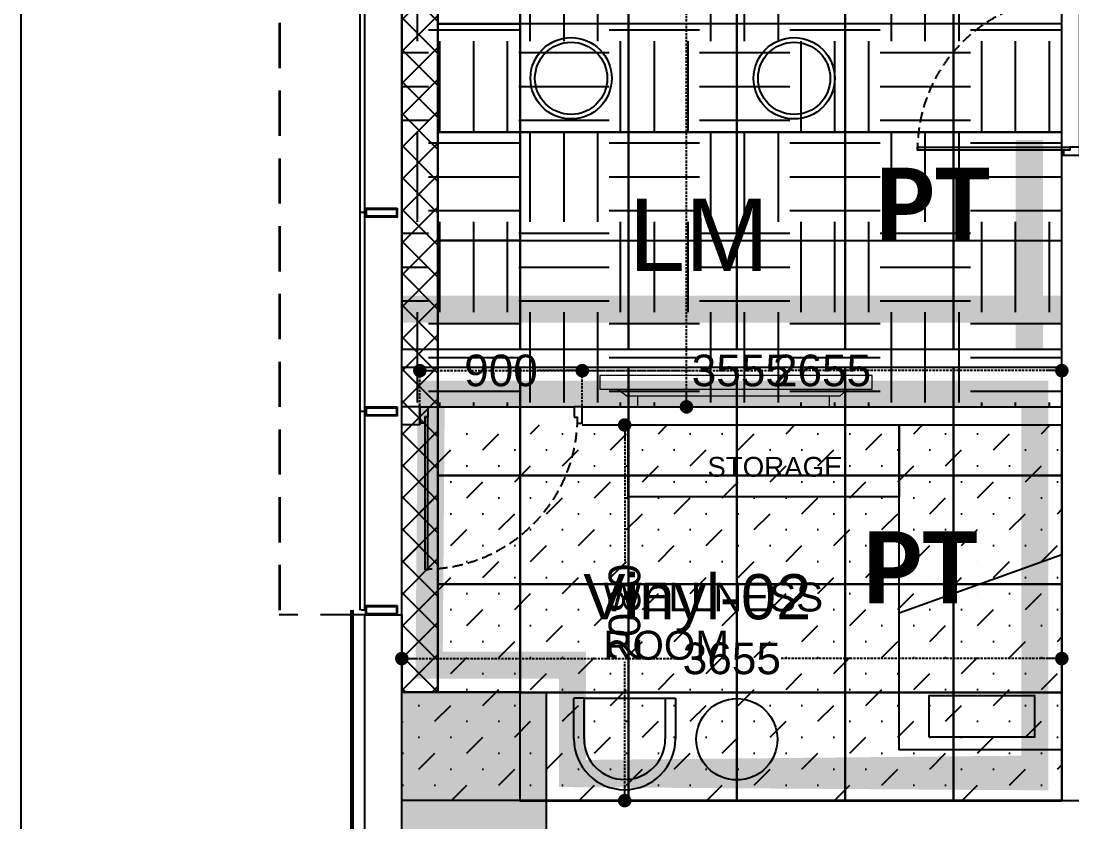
# Model space of a CAD drawing. Header units: millimetres. Extents: x 4688743 to 4806056, y -3017657 to -2960297.
# Drawn here: x 4688743 to 4694563, y -2974383 to -2969950 of the extents above; entities that cross this region are included whole.
import ezdxf

# ---------------------------------------------------------------- set-up
doc = ezdxf.new("R2010")
doc.units = ezdxf.units.MM
doc.header["$MEASUREMENT"] = 0
doc.header["$PDMODE"] = 34
for name, pattern in [('ACAD_ISO07W100', [3, 0, -3]), ('DASHED', [19.049999999999997, 12.7, -6.349999999999998]), ('HIDDEN', [0.375, 0.25, -0.125])]:
    doc.linetypes.add(name, pattern=pattern)
for name, color, linetype in [('a-bldg line above', 7, 'HIDDEN'), ('a-col', 3, 'Continuous'), ('a-hat col', 254, 'Continuous'), ('a-wall', 6, 'Continuous'), ('glazing', 5, 'Continuous'), ('i floor', 252, 'Continuous'), ('I-CHAR', 100, 'Continuous'), ('I-CLNG PELMET', 20, 'Continuous'), ('I-CLNG-GRID', 31, 'Continuous'), ('I-DOOR', 1, 'Continuous'), ('I-FINISHES', 174, 'Continuous'), ('I-FLOOR', 8, 'Continuous'), ('I-FLOOR-TEXT', 2, 'Continuous'), ('I-FURN', 3, 'Continuous'), ('I-PART', 1, 'Continuous'), ('I-PART-I-DIM', 252, 'Continuous'), ('I-TEXT', 2, 'Continuous'), ('lighting', 7, 'Continuous'), ('MATEL CLADDING', 145, 'Continuous'), ('PL carpet', 7, 'Continuous')]:
    doc.layers.add(name, color=color, linetype=linetype)
doc.layers.add('I-Furn-Modl', color=1, linetype='Continuous', lineweight=13)
doc.styles.add('ROMANS', font='arial.ttf', dxfattribs={"height": 175})
doc.linetypes.add('FENCELINE2', pattern='A,6.35,-2.54,[132,ltypeshp.shx,S=2.54,R=0,X=-2.54,Y=0],-2.54,25.4', length=36.83)
doc.dimstyles.new('I-DIM-100', dxfattribs={"dimscale": 100, "dimtxt": 175, "dimasz": 0.75, "dimexe": 0.0625, "dimexo": 0.0625, "dimgap": 0.09, "dimtad": 0, "dimdec": 0, "dimrnd": 5, "dimzin": 0, "dimdsep": 46, "dimtxsty": 'ROMANS', "dimblk": 'DOT', "dimcen": 0.09, "dimclrd": 8, "dimclre": 8, "dimclrt": 2, "dimadec": 0, "dimazin": 0, "dimtfac": 1, "dimtdec": 0, "dimtmove": 2, "dimatfit": 3, "dimfxl": 0, "dimtolj": 1, "dimtzin": 0, "dimarcsym": 0})

# ---------------------------------------------------------------- blocks, each defined once
blk = doc.blocks.new('PROFILE_GLZ_MULI_END')
at = {"color": 4}
blk.add_lwpolyline([(25, -25), (25, 0)], dxfattribs=at)
for points in [[(50, -200), (0, -200), (0, -25), (50, -25)], [(45, -195), (5, -195), (5, -30), (45, -30)]]:
    blk.add_lwpolyline(points, close=True, dxfattribs=at)
blk = doc.blocks.new('A$C23eeb4d5')
at = {"layer": 'I-FURN', "linetype": 'Continuous'}
blk.add_line((1053.595427110791, 2161.37429560069, 0.04211310307031911), (1956.071682874113, 1846.164920801297, 0.04211310307031911), dxfattribs=at)
at = {"layer": 'I-FURN', "linetype": 'Continuous', "elevation": 0.04211310308319891}
for points in [[(1061.688279211521, 1121.650227635633), (1961.661114556715, 1128.642769443337), (1947.676030941308, 2926.724591729231), (1047.703195596114, 2919.732049921528)], [(1211.300963493064, 2849.300431861542), (1798.074301598594, 2853.859499576502), (1799.839004890062, 2626.733932295814), (1213.065666783601, 2622.174864580389)]]:
    blk.add_lwpolyline(points, close=True, dxfattribs=at)
blk = doc.blocks.new('A$C15CD3643')
at = {"color": 4}
for points in [[(956.7299440456147, 147.8245752808279), (953.7568345849468, 187.6982957899445)], [(189.4288697264239, 64.28606579509375), (215.643881021355, 91.35413122815822), (996.5370852583617, 150.8578625774816), (1033.643984438346, 128.6148998975395)], [(255.6339480449062, 92.0658223774358), (252.3255889332469, 131.9131275195236)]]:
    blk.add_lwpolyline(points, dxfattribs=at)
blk.add_lwpolyline([(99.71141847857159, 57.44963401775615), (103.5100838437758, 7.59810535433511), (1100.524892933161, 83.57021143677316), (1096.726227567956, 133.4217401000777)], close=True, dxfattribs=at)
blk = doc.blocks.new('*U73')
at = {"layer": 'I-CLNG-GRID'}
blk.add_lwpolyline([(-300, 300), (300, 300), (300, -300), (-300, -300), (-300, 300)], dxfattribs=at)
blk = doc.blocks.new('*U74')
at = {"layer": 'I-CLNG-GRID', "color": 0, "linetype": 'ByBlock', "lineweight": -2}
for p in [(1.103003304002325e-13, 1801.341096502729), (599.9769321009518, 1801.341096502729), (1199.953864201903, 1801.341096502729), (1799.930796302855, 1801.341096502729), (2399.907728403807, 1801.341096502729), (7.3533553600155e-14, 1200.894064335153), (599.9769321009518, 1200.894064335153), (1199.953864201903, 1200.894064335153), (1799.930796302855, 1200.894064335153), (2399.907728403807, 1200.894064335153), (3.67667768000775e-14, 600.4470321675763), (599.9769321009517, 600.4470321675763), (1199.953864201903, 600.4470321675763), (1799.930796302855, 600.4470321675763), (2399.907728403807, 600.4470321675763), (0, 0), (599.9769321009517, 0), (1199.953864201903, 0), (1799.930796302855, 0), (2399.907728403807, 0)]:
    blk.add_blockref('*U73', p, dxfattribs=at)
blk = doc.blocks.new('*U75')
at = {"layer": 'I-CLNG-GRID'}
blk.add_lwpolyline([(-300, 300), (300, 300), (300, -300), (-300, -300), (-300, 300)], dxfattribs=at)
blk = doc.blocks.new('*U76')
at = {"layer": 'I-CLNG-GRID', "color": 0, "linetype": 'ByBlock', "lineweight": -2}
for p in [(2.9413421440062e-13, 4803.57625734061), (599.976932100952, 4803.57625734061), (1199.953864201904, 4803.57625734061), (1799.930796302855, 4803.57625734061), (2399.907728403807, 4803.57625734061), (2.573674376005425e-13, 4203.129225173034), (599.9769321009519, 4203.129225173034), (1199.953864201904, 4203.129225173034), (1799.930796302855, 4203.129225173034), (2399.907728403807, 4203.129225173034), (2.20600660800465e-13, 3602.682193005458), (599.9769321009519, 3602.682193005458), (1199.953864201904, 3602.682193005458), (1799.930796302855, 3602.682193005458), (2399.907728403807, 3602.682193005458), (1.838338840003875e-13, 3002.235160837881), (599.9769321009519, 3002.235160837881), (1199.953864201904, 3002.235160837881), (1799.930796302855, 3002.235160837881), (2399.907728403807, 3002.235160837881), (1.4706710720031e-13, 2401.788128670305), (599.9769321009518, 2401.788128670305), (1199.953864201904, 2401.788128670305), (1799.930796302855, 2401.788128670305), (2399.907728403807, 2401.788128670305), (1.103003304002325e-13, 1801.341096502729), (599.9769321009518, 1801.341096502729), (1199.953864201903, 1801.341096502729), (1799.930796302855, 1801.341096502729), (2399.907728403807, 1801.341096502729), (7.3533553600155e-14, 1200.894064335153), (599.9769321009518, 1200.894064335153), (1199.953864201903, 1200.894064335153), (1799.930796302855, 1200.894064335153), (2399.907728403807, 1200.894064335153), (3.67667768000775e-14, 600.4470321675763), (599.9769321009517, 600.4470321675763), (1199.953864201903, 600.4470321675763), (1799.930796302855, 600.4470321675763), (2399.907728403807, 600.4470321675763), (0, 0), (599.9769321009517, 0), (1199.953864201903, 0), (1799.930796302855, 0), (2399.907728403807, 0)]:
    blk.add_blockref('*U75', p, dxfattribs=at)
blk = doc.blocks.new('DOOR 1000')
at = {"layer": 'I-DOOR', "lineweight": -2, "ltscale": 5, "extrusion": (-2.9028e-12, -8.96831017167883e-44, -1)}
blk.add_line((9.313225746154785e-10, 49.99999999999272), (1.30385160446167e-08, 949.9999999999927), dxfattribs=at)
at = {"layer": 'I-DOOR', "linetype": 'ByBlock', "lineweight": -2, "extrusion": (-2.9028e-12, -8.96831017167883e-44, -1)}
for points in [[(-62.50000001303852, 949.9999999999927), (-62.50000001327135, 968.9673756705524), (-100.0000000132713, 968.9673756696211), (-100.0000000130385, 999.9999999990614), (-1.396983861923218e-08, 999.9999999999927), (-1.30385160446167e-08, 949.9999999999927)], [(-62.5, 49.99999999999272), (-62.5, 31.03262432943302), (-100, 31.03262432943302), (-100, -9.38598532229662e-10), (-3.073459049112229e-34, -7.275957614183426e-12), (-9.313225746154785e-10, 49.99999999999272)]]:
    blk.add_lwpolyline(points, close=True, dxfattribs=at)
at = {"layer": 'I-DOOR', "lineweight": -2, "ltscale": 5, "extrusion": (-2.9028e-12, -8.96831017167883e-44, -1)}
blk.add_lwpolyline([(-62.06524865888059, 31.03262432943302), (-999.9999999962747, 31.0326243163945), (-999.9999999962747, 49.99999998695421), (-62.06524865981191, 49.99999999999272)], close=True, dxfattribs=at)
at = {"layer": 'I-DOOR', "linetype": 'DASHED', "lineweight": -2, "ltscale": 5, "extrusion": (-2.9028e-12, -8.96831017167883e-44, -1)}
blk.add_arc((-62.06524865888059, 31.03262432943302), 937.9347513409367, 90, 180, dxfattribs=at)
blk = doc.blocks.new('_Dot')
at = {"color": 0, "linetype": 'Continuous', "lineweight": -2}
blk.add_line((-0.5, 0), (-1, 0), dxfattribs=at)
at = {"color": 0, "linetype": 'Continuous', "const_width": 0.5}
blk.add_lwpolyline([(-0.25, 0, 1), (0.25, 0, 1)], format="xyb", close=True, dxfattribs=at)
blk = doc.blocks.new('*D123')
at = {"layer": 'Defpoints', "color": 0}
for p in [(4691851.06281526, -2971885.199666095), (4691851.06281526, -2972085.769107472), (4694506.842617271, -2972085.769107468)]:
    blk.add_point(p, dxfattribs=at)
at = {"layer": 'I-PART-I-DIM', "color": 8, "linetype": 'DASHED', "lineweight": -2}
for p, q in [((4691851.06281526, -2972079.519107472), (4691851.06281526, -2971878.949666095)), ((4691926.06281526, -2971885.199666095), (4692906.49773673, -2971885.199666095)), ((4694431.842617271, -2971885.199666095), (4693451.407695802, -2971885.199666095)), ((4694506.842617271, -2972079.519107468), (4694506.842617271, -2971878.949666095))]:
    blk.add_line(p, q, dxfattribs=at)
at = {"layer": 'I-PART-I-DIM', "color": 8, "lineweight": -2, "xscale": 75, "yscale": 75, "zscale": 75, "rotation": 180}
blk.add_blockref('_Dot', (4691851.06281526, -2971885.199666095), dxfattribs=at)
at = {"layer": 'I-PART-I-DIM', "color": 8, "lineweight": -2, "xscale": 75, "yscale": 75, "zscale": 75}
blk.add_blockref('_Dot', (4694506.842617271, -2971885.199666095), dxfattribs=at)
at = {"layer": 'I-PART-I-DIM', "color": 2, "insert": (4693178.952716266, -2971885.199666095), "char_height": 175, "attachment_point": 5, "style": 'ROMANS'}
blk.add_mtext('\\A1;2655', dxfattribs=at)
blk = doc.blocks.new('*D124')
at = {"layer": 'Defpoints', "color": 0}
for p in [(4690951.736669167, -2971885.199666092), (4690951.736669167, -2972085.769107469), (4691851.06281526, -2972085.769107472)]:
    blk.add_point(p, dxfattribs=at)
at = {"layer": 'I-PART-I-DIM', "color": 8, "linetype": 'DASHED', "lineweight": -2}
for p, q in [((4690951.736669167, -2972079.519107469), (4690951.736669167, -2971878.949666092)), ((4691026.736669167, -2971885.199666092), (4691199.374503469, -2971885.199666092)), ((4691776.06281526, -2971885.199666092), (4691603.424980959, -2971885.199666092)), ((4691851.06281526, -2972079.519107472), (4691851.06281526, -2971878.949666092))]:
    blk.add_line(p, q, dxfattribs=at)
at = {"layer": 'I-PART-I-DIM', "color": 8, "lineweight": -2, "xscale": 75, "yscale": 75, "zscale": 75, "rotation": 180}
blk.add_blockref('_Dot', (4690951.736669167, -2971885.199666092), dxfattribs=at)
at = {"layer": 'I-PART-I-DIM', "color": 8, "lineweight": -2, "xscale": 75, "yscale": 75, "zscale": 75}
blk.add_blockref('_Dot', (4691851.06281526, -2971885.199666092), dxfattribs=at)
at = {"layer": 'I-PART-I-DIM', "color": 2, "insert": (4691401.399742214, -2971885.199666092), "char_height": 175, "attachment_point": 5, "style": 'ROMANS'}
blk.add_mtext('\\A1;900', dxfattribs=at)
blk = doc.blocks.new('*D125')
at = {"layer": 'Defpoints', "color": 0}
for p in [(4694506.842617271, -2971885.199666088), (4690951.736669167, -2972085.769107469), (4694506.842617271, -2972085.769107468)]:
    blk.add_point(p, dxfattribs=at)
at = {"layer": 'I-PART-I-DIM', "color": 8, "linetype": 'DASHED', "lineweight": -2}
for p, q in [((4690951.736669167, -2972079.519107469), (4690951.736669167, -2971878.949666088)), ((4691026.736669167, -2971885.199666088), (4692458.386505429, -2971885.199666088)), ((4694431.842617271, -2971885.199666088), (4693000.192781009, -2971885.199666088)), ((4694506.842617271, -2972079.519107468), (4694506.842617271, -2971878.949666088))]:
    blk.add_line(p, q, dxfattribs=at)
at = {"layer": 'I-PART-I-DIM', "color": 8, "lineweight": -2, "xscale": 75, "yscale": 75, "zscale": 75, "rotation": 180}
blk.add_blockref('_Dot', (4690951.736669167, -2971885.199666088), dxfattribs=at)
at = {"layer": 'I-PART-I-DIM', "color": 8, "lineweight": -2, "xscale": 75, "yscale": 75, "zscale": 75}
blk.add_blockref('_Dot', (4694506.842617271, -2971885.199666088), dxfattribs=at)
at = {"layer": 'I-PART-I-DIM', "color": 2, "insert": (4692729.289643219, -2971885.199666088), "char_height": 175, "attachment_point": 5, "style": 'ROMANS'}
blk.add_mtext('\\A1;3555', dxfattribs=at)
blk = doc.blocks.new('*D126')
at = {"layer": 'Defpoints', "color": 0}
for p in [(4692428.186090435, -2965766.126119446), (4692471.630678254, -2965766.126119446), (4692471.630678254, -2972085.769107472)]:
    blk.add_point(p, dxfattribs=at)
at = {"layer": 'I-PART-I-DIM', "color": 8, "linetype": 'DASHED', "lineweight": -2}
for p, q in [((4692465.380678254, -2965766.126119446), (4692421.936090435, -2965766.126119446)), ((4692428.186090435, -2965841.126119446), (4692428.186090435, -2968655.462279217)), ((4692428.186090435, -2972010.769107472), (4692428.186090435, -2969196.432947702)), ((4692465.380678254, -2972085.769107472), (4692421.936090435, -2972085.769107472))]:
    blk.add_line(p, q, dxfattribs=at)
at = {"layer": 'I-PART-I-DIM', "color": 8, "lineweight": -2, "xscale": 75, "yscale": 75, "zscale": 75}
for p, rotation in [((4692428.186090435, -2965766.126119446), 90), ((4692428.186090435, -2972085.769107472), 270)]:
    blk.add_blockref('_Dot', p, dxfattribs=dict(at, rotation=rotation))
at = {"layer": 'I-PART-I-DIM', "color": 2, "insert": (4692428.186090433, -2968925.94761346), "char_height": 175, "attachment_point": 5, "rotation": 90, "style": 'ROMANS'}
blk.add_mtext('\\A1;6320', dxfattribs=at)
blk = doc.blocks.new('*D128')
at = {"layer": 'Defpoints', "color": 0}
for p in [(4690851.842617285, -2973450.205787692), (4694506.842617271, -2973450.205787692), (4694506.842617271, -2973478.772475087)]:
    blk.add_point(p, dxfattribs=at)
at = {"layer": 'I-PART-I-DIM', "color": 8, "linetype": 'DASHED', "lineweight": -2}
for p, q in [((4690851.842617285, -2973456.455787692), (4690851.842617285, -2973485.022475087)), ((4690926.842617285, -2973478.772475087), (4692408.439479489, -2973478.772475087)), ((4694431.842617271, -2973478.772475087), (4692950.245755069, -2973478.772475087)), ((4694506.842617271, -2973456.455787692), (4694506.842617271, -2973485.022475087))]:
    blk.add_line(p, q, dxfattribs=at)
at = {"layer": 'I-PART-I-DIM', "color": 8, "lineweight": -2, "xscale": 75, "yscale": 75, "zscale": 75, "rotation": 180}
blk.add_blockref('_Dot', (4690851.842617285, -2973478.772475087), dxfattribs=at)
at = {"layer": 'I-PART-I-DIM', "color": 8, "lineweight": -2, "xscale": 75, "yscale": 75, "zscale": 75}
blk.add_blockref('_Dot', (4694506.842617271, -2973478.772475087), dxfattribs=at)
at = {"layer": 'I-PART-I-DIM', "color": 2, "insert": (4692679.342617279, -2973478.772475087), "char_height": 175, "attachment_point": 5, "style": 'ROMANS'}
blk.add_mtext('\\A1;3655', dxfattribs=at)
blk = doc.blocks.new('*D129')
at = {"layer": 'Defpoints', "color": 0}
for p in [(4692062.26543464, -2972185.769107469), (4692062.265434666, -2974264.642467908), (4692085.946930396, -2974264.642467908)]:
    blk.add_point(p, dxfattribs=at)
at = {"layer": 'I-PART-I-DIM', "color": 8, "linetype": 'DASHED', "lineweight": -2}
for p, q in [((4692068.51543464, -2972185.769107469), (4692092.196930396, -2972185.769107469)), ((4692085.946930396, -2972260.769107469), (4692085.946930396, -2972953.705787689)), ((4692085.946930396, -2974189.642467908), (4692085.946930396, -2973496.705787689)), ((4692068.515434666, -2974264.642467908), (4692092.196930396, -2974264.642467908))]:
    blk.add_line(p, q, dxfattribs=at)
at = {"layer": 'I-PART-I-DIM', "color": 8, "lineweight": -2, "xscale": 75, "yscale": 75, "zscale": 75}
for p, rotation in [((4692085.946930396, -2972185.769107469), 90), ((4692085.946930396, -2974264.642467908), 270)]:
    blk.add_blockref('_Dot', p, dxfattribs=dict(at, rotation=rotation))
at = {"layer": 'I-PART-I-DIM', "color": 2, "insert": (4692085.946930395, -2973225.20578769), "char_height": 175, "attachment_point": 5, "rotation": 90, "style": 'ROMANS'}
blk.add_mtext('\\A1;2080', dxfattribs=at)

msp = doc.modelspace()

# ---------------------------------------------------------------- hatches: boundary and pattern name
at = {"layer": 'a-hat col'}
h = msp.add_hatch(color=256, dxfattribs=at)
h.paths.add_polyline_path([(4690851.842617285, -2965765.285455937), (4691651.842617285, -2965765.285455937), (4691651.842617285, -2966565.285455937), (4690851.842617285, -2966565.285455937)])
h.paths.add_polyline_path([(4701751.842617297, -2965765.285455937), (4702551.842617297, -2965765.285455937), (4702551.842617297, -2966565.285455937), (4701751.842617297, -2966565.285455937)])
h.paths.add_polyline_path([(4690851.842617285, -2973664.642467915), (4691651.842617285, -2973664.642467915), (4691651.842617285, -2974464.642467912), (4690851.842617285, -2974464.642467912)])
h.paths.add_polyline_path([(4701751.842617297, -2973664.642467915), (4702551.842617297, -2973664.642467915), (4702551.842617297, -2974464.642467913), (4701751.842617297, -2974464.642467913)])
h.paths.add_polyline_path([(4701201.842154947, -2977114.641960077), (4701201.842154947, -2977414.64196008), (4702551.842154949, -2977414.642140995), (4702551.842154949, -2977114.642140997)])
at = {"layer": 'I-CLNG PELMET'}
h = msp.add_hatch(dxfattribs=at)
h.set_pattern_fill('ANSI37', color=256, scale=1000)
h.set_pattern_definition([(45, (0, 0), (-88.38834764831844, 88.38834764831844), []), (135, (0, 0), (-88.38834764831844, -88.38834764831843), [])])
h.paths.add_polyline_path([(4690851.842617285, -2973664.642467915), (4690851.842617285, -2966565.285455951), (4691051.842617285, -2966565.285455924), (4691051.842617285, -2973664.642467888)])
at = {"layer": 'I-FLOOR'}
h = msp.add_hatch(dxfattribs=at)
h.set_pattern_fill('EARTH', color=256, scale=2000)
h.set_pattern_definition([(0, (0, 0), (500, 500), [500, -500]), (0, (0, 187.5), (500, 500), [500, -500]), (0, (0, 375), (500, 500), [500, -500]), (90, (62.5, 437.5), (-499.9999999999999, 500), [500, -500]), (90, (250, 437.5), (-499.9999999999999, 500), [500, -500]), (90, (437.5, 437.5), (-499.9999999999999, 500), [500, -500])])
h.paths.add_polyline_path([(4690851.842617285, -2972085.769107471), (4694506.842617271, -2972085.769107471), (4694506.842617271, -2969325.897362746), (4690851.842617285, -2969325.897362746)])
h.paths.add_polyline_path([(4702401.842617297, -2969440.814109272), (4694606.842617306, -2969440.814109272), (4694606.842617306, -2965766.126119446), (4702401.842617297, -2965766.126119446)])
at = {"layer": 'I-FLOOR', "linetype": 'Continuous', "ltscale": 0.25}
h = msp.add_hatch(dxfattribs=at)
h.set_pattern_fill('MUDST', color=56, scale=500, angle=45, double=1)
h.set_pattern_definition([(45, (0, 0), (88.38834764831844, 265.1650429449553), [125, -125, 0, -125, 0, -125])])
h.paths.add_polyline_path([(4694506.842617271, -2974264.642467878), (4690851.842617285, -2974264.642467878), (4690851.842617285, -2972185.769107469), (4694506.842617271, -2972185.769107469)])

# ---------------------------------------------------------------- linework, layer by layer
at = {"color": 5}
for p, q in [((4690621.842617285, -2973210.769107469), (4690621.842617285, -2965535.769107469)), ((4690646.842617285, -2973210.769107469), (4690646.842617285, -2965560.057221735))]:
    msp.add_line(p, q, dxfattribs=at)
at = {"layer": 'a-bldg line above', "ltscale": 1000}
msp.add_line((4690651.842617271, -2973235.76910747), (4690171.842617285, -2973235.76910747), dxfattribs=at)
for points in [[(4729121.122823259, -2965084.295948039), (4690171.842617285, -2965085.717532746), (4690171.842617285, -2973235.76910747)], [(4729126.122823244, -2965084.295948039), (4690176.842617271, -2965085.717532746), (4690176.842617271, -2973235.76910747)]]:
    msp.add_lwpolyline(points, dxfattribs=at)
at = {"layer": 'a-col'}
msp.add_lwpolyline([(4690851.842617285, -2973664.642467915), (4691651.842617285, -2973664.642467915), (4691651.842617285, -2974464.642467912), (4690851.842617285, -2974464.642467912)], close=True, dxfattribs=at)
at = {"layer": 'a-wall'}
for p, q in [((4690646.842617286, -2974165.642467912), (4690646.842617285, -2973235.76910747)), ((4690646.842617285, -2973235.76910747), (4690851.842617285, -2973235.76910747)), ((4690851.842617285, -2973235.76910747), (4690851.842617285, -2973664.642467915)), ((4690646.842617286, -2977115.382945653, 3.22954334275e-05), (4690646.842617286, -2974164.642410087)), ((4691646.84261729, -2974264.642467912), (4701746.842617312, -2974264.642467792))]:
    msp.add_line(p, q, dxfattribs=at)
at = {"layer": 'glazing', "color": 4}
for points in [[(4690651.842617271, -2971010.769107469), (4690626.842617271, -2971010.769107469)], [(4690651.842617271, -2972110.769107469), (4690626.842617271, -2972110.769107469)], [(4690651.842617271, -2973210.769107469), (4690626.842617271, -2973210.769107469)]]:
    msp.add_lwpolyline(points, dxfattribs=at)
for points in [[(4690826.84261727, -2970985.769107469), (4690826.84261727, -2971035.769107469), (4690651.842617271, -2971035.769107469), (4690651.842617271, -2970985.769107469)], [(4690821.84261727, -2970990.769107469), (4690821.84261727, -2971030.769107469), (4690656.84261727, -2971030.769107469), (4690656.84261727, -2970990.769107469)], [(4690826.84261727, -2972085.769107469), (4690826.84261727, -2972135.769107469), (4690651.842617271, -2972135.769107469), (4690651.842617271, -2972085.769107469)], [(4690821.84261727, -2972090.769107469), (4690821.84261727, -2972130.769107469), (4690656.84261727, -2972130.769107469), (4690656.84261727, -2972090.769107469)], [(4690826.84261727, -2973185.769107469), (4690826.84261727, -2973235.76910747), (4690651.842617271, -2973235.76910747), (4690651.842617271, -2973185.769107469)], [(4690821.84261727, -2973190.76910747), (4690821.84261727, -2973230.769107469), (4690656.84261727, -2973230.769107469), (4690656.84261727, -2973190.76910747)]]:
    msp.add_lwpolyline(points, close=True, dxfattribs=at)
at = {"layer": 'i floor'}
for points in [[(4690851.842617285, -2971765.897362745), (4694506.842617271, -2971765.897362745), (4694506.842617271, -2969325.897362746), (4690851.842617285, -2969325.897362746)], [(4694506.842617271, -2974264.642467878), (4690851.842617285, -2974264.642467878), (4690851.842617285, -2971865.897362747), (4694506.842617271, -2971865.897362747)]]:
    msp.add_lwpolyline(points, close=True, dxfattribs=at)
msp.add_lwpolyline([(4693474.758178189, -2971765.897362745), (4694242.993397217, -2971767.700408807)], dxfattribs=at)
at = {"layer": 'I-CHAR'}
for p, q in [((4691860.91012072, -2973697.929499028), (4691804.66012072, -2973697.929499029)), ((4692310.91012072, -2973697.929499028), (4692367.16012072, -2973697.929499028))]:
    msp.add_line(p, q, dxfattribs=at)
at = {"layer": 'I-CHAR', "elevation": -7.57777031012759e-10}
for points in [[(4691804.66012072, -2973922.929499028), (4691804.66012072, -2973697.929499029)], [(4691860.91012072, -2973922.929499028), (4691860.91012072, -2973697.929499028), (4692310.91012072, -2973697.929499028), (4692310.91012072, -2973922.929499029)], [(4692367.16012072, -2973697.929499028), (4692367.16012072, -2973922.929499029)]]:
    msp.add_lwpolyline(points, dxfattribs=at)
at = {"layer": 'I-CHAR'}
for radius in [281.2500000000186, 225.0000000000149]:
    msp.add_arc((4692085.91012072, -2973922.929499028), radius, 180, 0, dxfattribs=at)
at = {"layer": 'I-CLNG PELMET'}
msp.add_lwpolyline([(4690851.842617285, -2973664.642467915), (4690851.842617285, -2966565.285455951), (4691051.842617285, -2966565.285455924), (4691051.842617285, -2973664.642467888)], close=True, dxfattribs=at)
at = {"layer": 'I-CLNG-GRID'}
for points in [[(4690851.842617285, -2973664.642467915), (4690851.842617285, -2966565.285455937)], [(4691051.842617285, -2973664.642467915), (4691051.842617285, -2966565.285455937)]]:
    msp.add_lwpolyline(points, dxfattribs=at)
for points in [[(4691051.842617285, -2969965.003298411), (4691506.934888868, -2969965.003298411), (4691506.934888868, -2969364.109234076), (4691051.842617285, -2969364.109234076)], [(4691051.842617285, -2970565.450330578), (4691506.934888868, -2970565.450330578), (4691506.934888868, -2969965.003298411), (4691051.842617285, -2969965.003298411)], [(4691051.842617285, -2971165.450330578), (4691506.934888868, -2971165.450330578), (4691506.934888868, -2970565.450330578), (4691051.842617285, -2970565.450330578)], [(4691051.842617285, -2971765.897362745), (4691506.934888868, -2971765.897362745), (4691506.934888868, -2971165.450330578), (4691051.842617285, -2971165.450330578)], [(4691051.842617285, -2971865.897362747), (4691506.934888868, -2971865.897362747), (4691506.934888868, -2972465.897362746), (4691051.842617285, -2972465.897362746)], [(4691051.842617285, -2972465.897362746), (4691506.934888868, -2972465.897362746), (4691506.934888868, -2973066.344394913), (4691051.842617285, -2973066.344394913)], [(4691051.842617285, -2973066.344394913), (4691506.934888868, -2973066.344394913), (4691506.934888868, -2973664.642467915), (4691051.842617285, -2973664.642467915)]]:
    msp.add_lwpolyline(points, close=True, dxfattribs=at)
at = {"layer": 'I-FINISHES', "color": 80, "linetype": 'FENCELINE2', "ltscale": 50, "const_width": 150}
msp.add_lwpolyline([(4694327.029737053, -2971766.569273714), (4694327.029737053, -2970608.639775745)], dxfattribs=at)
at = {"layer": 'I-FINISHES', "color": 246, "linetype": 'ACAD_ISO07W100', "ltscale": 0.0009, "const_width": 150}
msp.add_lwpolyline([(4694506.842617271, -2971545.524617522), (4690851.842617285, -2971545.524617522)], dxfattribs=at)
at = {"layer": 'I-FINISHES', "color": 80, "linetype": 'FENCELINE2', "ltscale": 50, "const_width": 150}
msp.add_lwpolyline([(4691014.670729841, -2972015.897362747), (4694356.842617273, -2972015.897362747), (4694356.842617298, -2974114.64246788), (4691796.84261729, -2974114.64246791), (4691796.84261729, -2973514.642467915), (4691003.013821154, -2973514.642467915)], close=True, dxfattribs=at)
at = {"layer": 'I-FINISHES', "color": 230, "linetype": 'DASHED', "ltscale": 250, "const_width": 150}
msp.add_lwpolyline([(4694606.842617271, -2974065.931412409), (4700994.526255517, -2974065.93141241)], dxfattribs=at)
at = {"layer": 'I-FURN'}
msp.add_lwpolyline([(4692106.06281526, -2972185.76910747), (4693606.842617272, -2972185.76910747), (4693606.842617272, -2972584.363697711), (4692106.06281526, -2972584.363697711)], close=True, dxfattribs=at)
msp.add_circle((4692707.129451831, -2973925.437172554), 225.0000000000149, dxfattribs=at)
at = {"layer": 'I-PART'}
for p, q in [((4694506.842617271, -2970692.916874794), (4694606.842617271, -2970692.916874794)), ((4690951.736669167, -2972085.769107469), (4690851.842617285, -2972085.769107469)), ((4690951.736669167, -2972085.769107469), (4690951.736669167, -2972185.769107469)), ((4691851.06281526, -2972085.769107472), (4694506.842617271, -2972085.769107468)), ((4693265.250166285, -2972085.769107466), (4693265.250166285, -2972085.769107467)), ((4690951.736669167, -2972185.769107468), (4690851.842617285, -2972185.769107469)), ((4691851.06281526, -2972185.769107468), (4694506.842617271, -2972185.76910747))]:
    msp.add_line(p, q, dxfattribs=at)
at = {"layer": 'I-PART', "color": 1}
for p, q in [((4694506.842617271, -2972085.769107468), (4694506.842617271, -2970692.916874795)), ((4694506.842617271, -2974264.642467882), (4694506.842617271, -2972185.769107467))]:
    msp.add_line(p, q, dxfattribs=at)
at = {"layer": 'I-PART'}
msp.add_lwpolyline([(4754188.703708168, -2987364.099905857), (4688743, -2987364.099905857), (4688743, -2964091.355518127), (4754188.703708168, -2964091.355518127)], close=True, dxfattribs=at)
at = {"layer": 'lighting'}
for centre, radius in [((4691789.326687142, -2970267.352658696), 225), ((4693024.496954795, -2970267.352658696), 225), ((4691789.326687142, -2970267.352658696), 200), ((4693024.496954795, -2970267.352658696), 200)]:
    msp.add_circle(centre, radius, dxfattribs=at)
at = {"layer": 'MATEL CLADDING', "elevation": 3.22954334561e-05}
for points in [[(4693271.838798732, -2978566.989328215), (4693271.838798732, -2978439.707393118), (4690571.84261729, -2978442.054551036), (4690571.84261729, -2973210.805468636)], [(4693281.83879873, -2978556.989328215), (4693281.83879873, -2978429.698696149), (4690581.84261729, -2978432.045854068), (4690581.84261729, -2973210.805468636)]]:
    msp.add_lwpolyline(points, dxfattribs=at)
at = {"layer": 'PL carpet', "color": 1}
msp.add_line((4690851.842617285, -2973664.642467915), (4690851.842617285, -2965765.285455937), dxfattribs=at)

# ---------------------------------------------------------------- block references
at = {"layer": 'glazing', "rotation": 90}
for p in [(4690626.842617271, -2971035.769107469), (4690626.842617271, -2972135.769107469), (4690626.842617271, -2973235.76910747)]:
    msp.add_blockref('PROFILE_GLZ_MULI_END', p, dxfattribs=at)
at = {"layer": 'I-CLNG-GRID', "xscale": -1}
msp.add_blockref('*U76', (4694206.842617271, -2971465.897362746), dxfattribs=at)
at = {"layer": 'I-CLNG-GRID', "rotation": 180}
msp.add_blockref('*U74', (4694206.842617271, -2972165.897362746), dxfattribs=at)
at = {"layer": 'I-DOOR', "yscale": 0.899326146093291, "zscale": 0.899326146093291}
for p, xscale, rotation in [((4694606.842617271, -2970692.916874794, 1.375724909186276e-05), -0.899326146093291, 359.9999999994648), ((4690951.736669167, -2972085.769107469, -8.709509788280336e-06), 0.899326146093291, 270.0000000005352)]:
    msp.add_blockref('DOOR 1000', p, dxfattribs=dict(at, xscale=xscale, rotation=rotation))
at = {"layer": 'I-Furn-Modl', "xscale": 1.508029359075208, "yscale": 1.508029359075208, "zscale": 1.508029359075208, "rotation": 175.6425066032288}
msp.add_blockref('A$C15CD3643', (4693612.91430111, -2971912.813303894), dxfattribs=at)
at = {"layer": 'I-PART', "xscale": -1, "rotation": 180.4456249393488}
msp.add_blockref('A$C23eeb4d5', (4692536.462765432, -2971072.471654733, -0.04211310308319891), dxfattribs=at)

# ---------------------------------------------------------------- texts
at = {"layer": 'I-FINISHES', "color": 80, "linetype": 'FENCELINE2', "ltscale": 50, "char_height": 400, "width": 713.7075253428774, "attachment_point": 2, "style": 'ROMANS'}
for insert in [(4693792.657903224, -2970762.072988548, 0.008493810923585879), (4693723.338497645, -2972773.632358559, 0.008493810923585879)]:
    msp.add_mtext('{\\fCorbel|b1|i0|c0|p34;PT}', dxfattribs=dict(at, insert=insert))
at = {"layer": 'I-FINISHES', "color": 246, "linetype": 'ACAD_ISO07W100', "ltscale": 0.0009, "insert": (4692108.989613662, -2970932.978134219), "char_height": 400, "width": 628.9386084583904, "attachment_point": 1, "style": 'ROMANS'}
msp.add_mtext('LM', dxfattribs=at)
at = {"layer": 'I-FLOOR-TEXT', "linetype": 'Continuous', "insert": (4691857.03549258, -2973011.324685768), "char_height": 250, "width": 2443.158742219694, "attachment_point": 1, "style": 'ROMANS'}
msp.add_mtext('Vinyl-02', dxfattribs=at)
at = {"layer": 'I-TEXT', "style": 'ROMANS'}
for s, insert, char_height, width, attachment_point in [('{\\W6.6735;  }STORAGE ', (4691976.100044707, -2972362.72228974), 109.6335882198186, 1869.671221667873, 1), ('WELLNESS \\PROOM  ', (4691967.809271042, -2973486.910825563), 160, 2628.610823783861, 7)]:
    msp.add_mtext(s, dxfattribs=dict(at, insert=insert, char_height=char_height, width=width, attachment_point=attachment_point))

# ---------------------------------------------------------------- dimensions: what is measured, and where the dimension line sits
at = {"layer": 'I-PART-I-DIM'}
for base, p1, p2, picture, middle in [((4692428.186090435, -2965766.126119446), (4692471.630678252, -2972085.769107471), (4692471.630678252, -2965766.126119446), '*D126', (4692428.186090433, -2968925.94761346)), ((4692085.946930396, -2974264.642467908), (4692062.265434639, -2972185.769107468), (4692062.265434664, -2974264.642467907), '*D129', (4692085.946930395, -2973225.20578769))]:
    dim = msp.add_linear_dim(base=base, p1=p1, p2=p2, angle=90, dimstyle='I-DIM-100', dxfattribs=at)
    dim.commit()
    dim.dimension.update_dxf_attribs({"geometry": picture, "text_midpoint": middle})
for base, p1, p2, picture, middle in [((4690951.736669167, -2971885.199666092), (4691851.06281526, -2972085.769107472), (4690951.736669167, -2972085.769107469), '*D124', (4691401.399742214, -2971885.199666092)), ((4694506.842617271, -2971885.199666088), (4690951.736669167, -2972085.769107469), (4694506.842617271, -2972085.769107468), '*D125', (4692729.289643219, -2971885.199666088)), ((4691851.06281526, -2971885.199666095), (4694506.842617271, -2972085.769107468), (4691851.06281526, -2972085.769107472), '*D123', (4693178.952716266, -2971885.199666095)), ((4694506.842617271, -2973478.772475087), (4690851.842617285, -2973450.205787692), (4694506.842617271, -2973450.205787692), '*D128', (4692679.342617279, -2973478.772475087))]:
    dim = msp.add_linear_dim(base=base, p1=p1, p2=p2, dimstyle='I-DIM-100', dxfattribs=at)
    dim.commit()
    dim.dimension.update_dxf_attribs({"geometry": picture, "text_midpoint": middle})

doc.saveas('drawing.dxf')
